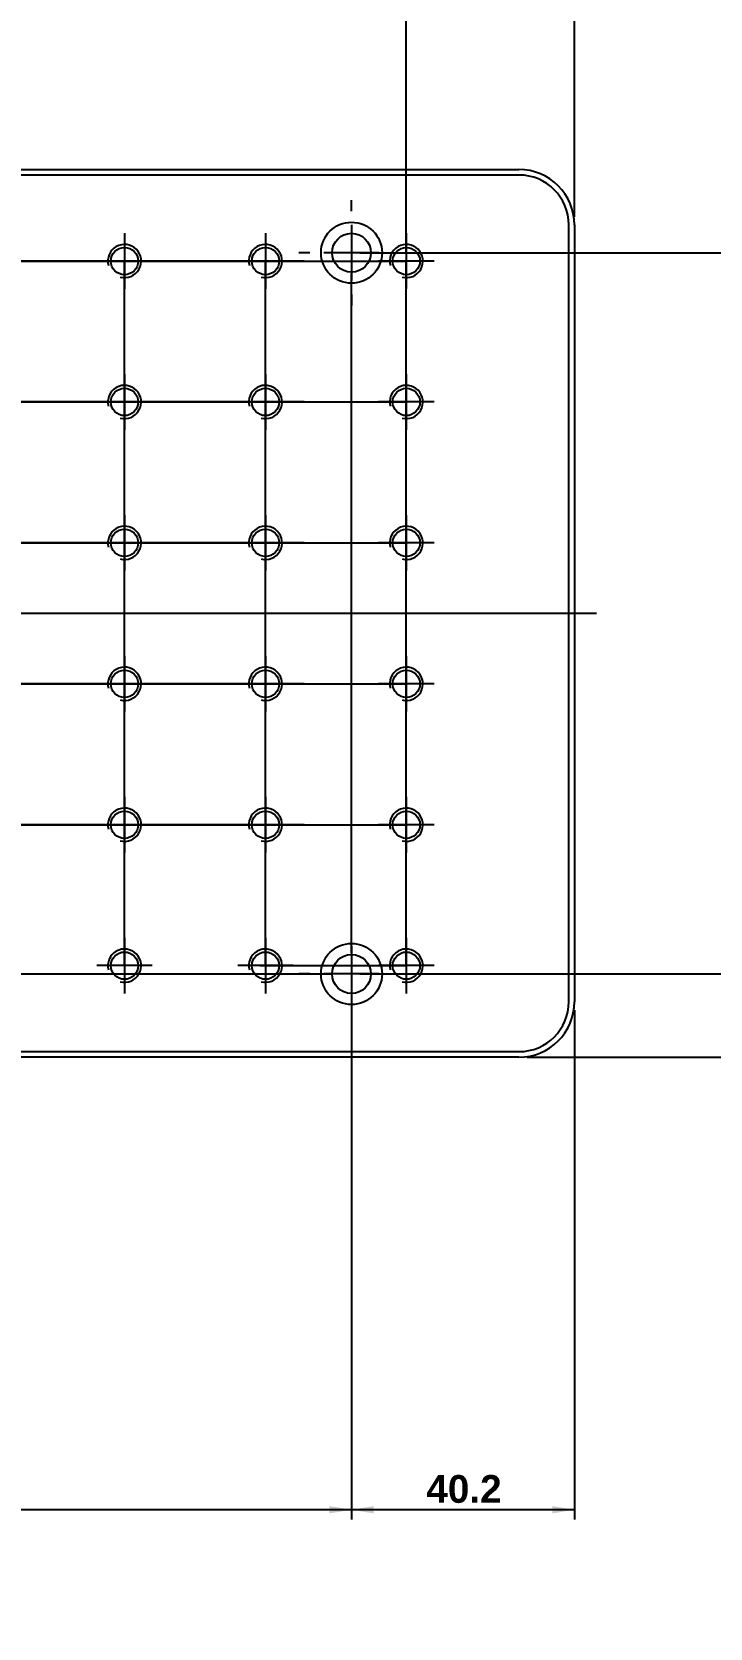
# Model space of a CAD drawing. Header units: millimetres. Extents: x 0 to 416, y -34 to 292.
# Drawn here: x 212.9 to 274, y 38.6 to 182.4 of the extents above; entities that cross this region are included whole.
import ezdxf
from ezdxf import colors
from ezdxf.entities.mleader import LeaderData, LeaderLine
from ezdxf.enums import TextEntityAlignment as Align
from ezdxf.lldxf.tags import DXFTag
from ezdxf.math import Vec2, Vec3

# ---------------------------------------------------------------- set-up
doc = ezdxf.new("R2010")
doc.units = ezdxf.units.MM
for name, color, linetype in [('Default', 7, 'Continuous'), ('LOGO', 7, 'Continuous'), ('MEC-000096833', 7, 'Continuous'), ('Template', 7, 'Continuous')]:
    doc.layers.add(name, color=color, linetype=linetype)
doc.styles.add('SEACAD_Arial', font='')
doc.styles.add('SEACAD_ArialB', font='arialbd.ttf')
doc.styles.get('SEACAD_Arial').set_extended_font_data('Arial')
tags = doc.linetypes.add('CENTER2', pattern=[28.575, 19.05, -3.175, 3.175, -3.175]).pattern_tags.tags
tags[10:11] = [DXFTag(74, 4), DXFTag(75, 0), DXFTag(340, '0'), DXFTag(46, 0.0), DXFTag(50, 0.0), DXFTag(44, 0.0), DXFTag(45, 0.0)]
tags[8:9] = [DXFTag(74, 4), DXFTag(75, 0), DXFTag(340, '0'), DXFTag(46, 0.0), DXFTag(50, 0.0), DXFTag(44, 0.0), DXFTag(45, 0.0)]
tags[6:7] = [DXFTag(74, 4), DXFTag(75, 0), DXFTag(340, '0'), DXFTag(46, 0.0), DXFTag(50, 0.0), DXFTag(44, 0.0), DXFTag(45, 0.0)]
tags[4:5] = [DXFTag(74, 4), DXFTag(75, 0), DXFTag(340, '0'), DXFTag(46, 0.0), DXFTag(50, 0.0), DXFTag(44, 0.0), DXFTag(45, 0.0)]
doc.dimstyles.new('Call', dxfattribs={"dimtxt": 2.5, "dimasz": 2.5, "dimexe": 0.875, "dimexo": 0.75, "dimtad": 1, "dimdec": 3, "dimlfac": 2, "dimdsep": 46, "dimtxsty": 'SEACAD_Arial', "dimblk1": '_SE_FILLED', "dimblk2": '_SE_FILLED', "dimsah": 1, "dimcen": 1.25, "dimadec": 3, "dimazin": 0, "dimtfac": 0.5, "dimtdec": 4, "dimtmove": 0, "dimatfit": 3, "dimfxl": 1, "dimarcsym": 0})
doc.dimstyles.new('STD', dxfattribs={"dimtxt": 2.5, "dimasz": 2, "dimexe": 0.875, "dimexo": 0.75, "dimtad": 1, "dimdec": 1, "dimlfac": 2, "dimdsep": 46, "dimtxsty": 'SEACAD_Arial', "dimblk1": '_SE_FILLED', "dimblk2": '_SE_FILLED', "dimsah": 1, "dimcen": 1.25, "dimadec": 1, "dimazin": 0, "dimtfac": 0.5, "dimtdec": 4, "dimtmove": 0, "dimatfit": 3, "dimfxl": 1, "dimarcsym": 0})

# ---------------------------------------------------------------- blocks, each defined once
blk = doc.blocks.new('SEANNOT_GROUP36')
at = {"layer": 'Default', "color": 7, "linetype": 'CENTER2'}
for p, q in [((221.2, 100.76), (221.2, 95.76)), ((223.7, 98.26), (218.7, 98.26))]:
    blk.add_line(p, q, dxfattribs=at)
blk = doc.blocks.new('SEANNOT_GROUP37')
at = {"layer": 'Default', "color": 7, "linetype": 'CENTER2'}
for p, q in [((221.2, 113.46), (221.2, 108.46)), ((223.7, 110.96), (218.7, 110.96))]:
    blk.add_line(p, q, dxfattribs=at)
blk = doc.blocks.new('SEANNOT_GROUP38')
at = {"layer": 'Default', "color": 7, "linetype": 'CENTER2'}
for p, q in [((221.2, 126.16), (221.2, 121.16)), ((223.7, 123.66), (218.7, 123.66))]:
    blk.add_line(p, q, dxfattribs=at)
blk = doc.blocks.new('SEANNOT_GROUP39')
at = {"layer": 'Default', "color": 7, "linetype": 'CENTER2'}
for p, q in [((221.2, 138.86), (221.2, 133.86)), ((223.7, 136.36), (218.7, 136.36))]:
    blk.add_line(p, q, dxfattribs=at)
blk = doc.blocks.new('SEANNOT_GROUP40')
at = {"layer": 'Default', "color": 7, "linetype": 'CENTER2'}
for p, q in [((221.2, 151.56), (221.2, 146.56)), ((223.7, 149.06), (218.7, 149.06))]:
    blk.add_line(p, q, dxfattribs=at)
blk = doc.blocks.new('SEANNOT_GROUP41')
at = {"layer": 'Default', "color": 7, "linetype": 'CENTER2'}
for p, q in [((221.2, 164.26), (221.2, 159.26)), ((223.7, 161.76), (218.7, 161.76))]:
    blk.add_line(p, q, dxfattribs=at)
blk = doc.blocks.new('SEANNOT_GROUP42')
at = {"layer": 'Default', "color": 7, "linetype": 'CENTER2'}
for p, q in [((233.9, 100.76), (233.9, 95.76)), ((236.4, 98.26), (231.4, 98.26))]:
    blk.add_line(p, q, dxfattribs=at)
blk = doc.blocks.new('SEANNOT_GROUP43')
at = {"layer": 'Default', "color": 7, "linetype": 'CENTER2'}
for p, q in [((233.9, 113.46), (233.9, 108.46)), ((236.4, 110.96), (231.4, 110.96))]:
    blk.add_line(p, q, dxfattribs=at)
blk = doc.blocks.new('SEANNOT_GROUP44')
at = {"layer": 'Default', "color": 7, "linetype": 'CENTER2'}
for p, q in [((233.9, 126.16), (233.9, 121.16)), ((236.4, 123.66), (231.4, 123.66))]:
    blk.add_line(p, q, dxfattribs=at)
blk = doc.blocks.new('SEANNOT_GROUP45')
at = {"layer": 'Default', "color": 7, "linetype": 'CENTER2'}
for p, q in [((233.9, 138.86), (233.9, 133.86)), ((236.4, 136.36), (231.4, 136.36))]:
    blk.add_line(p, q, dxfattribs=at)
blk = doc.blocks.new('SEANNOT_GROUP46')
at = {"layer": 'Default', "color": 7, "linetype": 'CENTER2'}
for p, q in [((233.9, 151.56), (233.9, 146.56)), ((236.4, 149.06), (231.4, 149.06))]:
    blk.add_line(p, q, dxfattribs=at)
blk = doc.blocks.new('SEANNOT_GROUP47')
at = {"layer": 'Default', "color": 7, "linetype": 'CENTER2'}
for p, q in [((233.9, 164.26), (233.9, 159.26)), ((236.4, 161.76), (231.4, 161.76))]:
    blk.add_line(p, q, dxfattribs=at)
blk = doc.blocks.new('SEANNOT_GROUP78')
at = {"layer": 'Default', "color": 7, "linetype": 'CENTER2'}
for p, q in [((221.2, 100.76), (221.2, 95.76)), ((223.7, 98.26), (218.7, 98.26))]:
    blk.add_line(p, q, dxfattribs=at)
blk = doc.blocks.new('SEANNOT_GROUP79')
at = {"layer": 'Default', "color": 7, "linetype": 'CENTER2'}
for p, q in [((221.2, 113.46), (221.2, 108.46)), ((223.7, 110.96), (218.7, 110.96))]:
    blk.add_line(p, q, dxfattribs=at)
blk = doc.blocks.new('SEANNOT_GROUP80')
at = {"layer": 'Default', "color": 7, "linetype": 'CENTER2'}
for p, q in [((221.2, 126.16), (221.2, 121.16)), ((223.7, 123.66), (218.7, 123.66))]:
    blk.add_line(p, q, dxfattribs=at)
blk = doc.blocks.new('SEANNOT_GROUP81')
at = {"layer": 'Default', "color": 7, "linetype": 'CENTER2'}
for p, q in [((221.2, 138.86), (221.2, 133.86)), ((223.7, 136.36), (218.7, 136.36))]:
    blk.add_line(p, q, dxfattribs=at)
blk = doc.blocks.new('SEANNOT_GROUP82')
at = {"layer": 'Default', "color": 7, "linetype": 'CENTER2'}
for p, q in [((221.2, 151.56), (221.2, 146.56)), ((223.7, 149.06), (218.7, 149.06))]:
    blk.add_line(p, q, dxfattribs=at)
blk = doc.blocks.new('SEANNOT_GROUP83')
at = {"layer": 'Default', "color": 7, "linetype": 'CENTER2'}
for p, q in [((221.2, 164.26), (221.2, 159.26)), ((223.7, 161.76), (218.7, 161.76))]:
    blk.add_line(p, q, dxfattribs=at)
blk = doc.blocks.new('SEANNOT_GROUP84')
at = {"layer": 'Default', "color": 7, "linetype": 'CENTER2'}
for p, q in [((233.9, 100.76), (233.9, 95.76)), ((236.4, 98.26), (231.4, 98.26))]:
    blk.add_line(p, q, dxfattribs=at)
blk = doc.blocks.new('SEANNOT_GROUP85')
at = {"layer": 'Default', "color": 7, "linetype": 'CENTER2'}
for p, q in [((233.9, 113.46), (233.9, 108.46)), ((236.4, 110.96), (231.4, 110.96))]:
    blk.add_line(p, q, dxfattribs=at)
blk = doc.blocks.new('SEANNOT_GROUP86')
at = {"layer": 'Default', "color": 7, "linetype": 'CENTER2'}
for p, q in [((233.9, 126.16), (233.9, 121.16)), ((236.4, 123.66), (231.4, 123.66))]:
    blk.add_line(p, q, dxfattribs=at)
blk = doc.blocks.new('SEANNOT_GROUP87')
at = {"layer": 'Default', "color": 7, "linetype": 'CENTER2'}
for p, q in [((233.9, 138.86), (233.9, 133.86)), ((236.4, 136.36), (231.4, 136.36))]:
    blk.add_line(p, q, dxfattribs=at)
blk = doc.blocks.new('SEANNOT_GROUP88')
at = {"layer": 'Default', "color": 7, "linetype": 'CENTER2'}
for p, q in [((233.9, 151.56), (233.9, 146.56)), ((236.4, 149.06), (231.4, 149.06))]:
    blk.add_line(p, q, dxfattribs=at)
blk = doc.blocks.new('SEANNOT_GROUP89')
at = {"layer": 'Default', "color": 7, "linetype": 'CENTER2'}
for p, q in [((233.9, 164.26), (233.9, 159.26)), ((236.4, 161.76), (231.4, 161.76))]:
    blk.add_line(p, q, dxfattribs=at)
blk = doc.blocks.new('SEANNOT_GROUP120')
at = {"layer": 'Default', "color": 7, "linetype": 'CENTER2'}
blk.add_line((221.2, 98.37), (221.2, 110.86), dxfattribs=at)
blk = doc.blocks.new('SEANNOT_GROUP121')
at = {"layer": 'Default', "color": 7, "linetype": 'CENTER2'}
blk.add_line((221.2, 110.45), (221.2, 123.56), dxfattribs=at)
blk = doc.blocks.new('SEANNOT_GROUP122')
at = {"layer": 'Default', "color": 7, "linetype": 'CENTER2'}
blk.add_line((221.2, 123.15), (221.2, 136.26), dxfattribs=at)
blk = doc.blocks.new('SEANNOT_GROUP123')
at = {"layer": 'Default', "color": 7, "linetype": 'CENTER2'}
blk.add_line((221.2, 135.85), (221.2, 148.96), dxfattribs=at)
blk = doc.blocks.new('SEANNOT_GROUP124')
at = {"layer": 'Default', "color": 7, "linetype": 'CENTER2'}
blk.add_line((221.2, 148.55), (221.2, 161.66), dxfattribs=at)
blk = doc.blocks.new('SEANNOT_GROUP125')
at = {"layer": 'Default', "color": 7, "linetype": 'CENTER2'}
blk.add_line((233.9, 98.37), (233.9, 110.86), dxfattribs=at)
blk = doc.blocks.new('SEANNOT_GROUP126')
at = {"layer": 'Default', "color": 7, "linetype": 'CENTER2'}
blk.add_line((233.9, 110.45), (233.9, 123.56), dxfattribs=at)
blk = doc.blocks.new('SEANNOT_GROUP127')
at = {"layer": 'Default', "color": 7, "linetype": 'CENTER2'}
blk.add_line((233.9, 123.15), (233.9, 136.26), dxfattribs=at)
blk = doc.blocks.new('SEANNOT_GROUP128')
at = {"layer": 'Default', "color": 7, "linetype": 'CENTER2'}
blk.add_line((233.9, 135.85), (233.9, 148.96), dxfattribs=at)
blk = doc.blocks.new('SEANNOT_GROUP129')
at = {"layer": 'Default', "color": 7, "linetype": 'CENTER2'}
blk.add_line((233.9, 148.55), (233.9, 161.66), dxfattribs=at)
blk = doc.blocks.new('SEANNOT_GROUP155')
at = {"layer": 'Default', "color": 7, "linetype": 'CENTER2'}
blk.add_line((221.2, 98.37), (221.2, 110.86), dxfattribs=at)
blk = doc.blocks.new('SEANNOT_GROUP156')
at = {"layer": 'Default', "color": 7, "linetype": 'CENTER2'}
blk.add_line((221.2, 110.45), (221.2, 123.56), dxfattribs=at)
blk = doc.blocks.new('SEANNOT_GROUP157')
at = {"layer": 'Default', "color": 7, "linetype": 'CENTER2'}
blk.add_line((221.2, 123.15), (221.2, 136.26), dxfattribs=at)
blk = doc.blocks.new('SEANNOT_GROUP158')
at = {"layer": 'Default', "color": 7, "linetype": 'CENTER2'}
blk.add_line((221.2, 135.85), (221.2, 148.96), dxfattribs=at)
blk = doc.blocks.new('SEANNOT_GROUP159')
at = {"layer": 'Default', "color": 7, "linetype": 'CENTER2'}
blk.add_line((221.2, 148.55), (221.2, 161.66), dxfattribs=at)
blk = doc.blocks.new('SEANNOT_GROUP160')
at = {"layer": 'Default', "color": 7, "linetype": 'CENTER2'}
blk.add_line((233.9, 98.37), (233.9, 110.86), dxfattribs=at)
blk = doc.blocks.new('SEANNOT_GROUP161')
at = {"layer": 'Default', "color": 7, "linetype": 'CENTER2'}
blk.add_line((233.9, 110.45), (233.9, 123.56), dxfattribs=at)
blk = doc.blocks.new('SEANNOT_GROUP162')
at = {"layer": 'Default', "color": 7, "linetype": 'CENTER2'}
blk.add_line((233.9, 123.15), (233.9, 136.26), dxfattribs=at)
blk = doc.blocks.new('SEANNOT_GROUP163')
at = {"layer": 'Default', "color": 7, "linetype": 'CENTER2'}
blk.add_line((233.9, 135.85), (233.9, 148.96), dxfattribs=at)
blk = doc.blocks.new('SEANNOT_GROUP164')
at = {"layer": 'Default', "color": 7, "linetype": 'CENTER2'}
blk.add_line((233.9, 148.55), (233.9, 161.66), dxfattribs=at)
blk = doc.blocks.new('SEANNOT_GROUP173')
at = {"layer": 'Default', "color": 7, "linetype": 'CENTER2'}
blk.add_line((207.99, 110.96), (221.09, 110.96), dxfattribs=at)
blk = doc.blocks.new('SEANNOT_GROUP174')
at = {"layer": 'Default', "color": 7, "linetype": 'CENTER2'}
blk.add_line((220.69, 110.96), (233.79, 110.96), dxfattribs=at)
blk = doc.blocks.new('SEANNOT_GROUP175')
at = {"layer": 'Default', "color": 7, "linetype": 'CENTER2'}
blk.add_line((237.39, 110.96), (153.59, 110.96), dxfattribs=at)
blk = doc.blocks.new('SEANNOT_GROUP180')
at = {"layer": 'Default', "color": 7, "linetype": 'CENTER2'}
blk.add_line((207.99, 110.96), (221.09, 110.96), dxfattribs=at)
blk = doc.blocks.new('SEANNOT_GROUP181')
at = {"layer": 'Default', "color": 7, "linetype": 'CENTER2'}
blk.add_line((220.69, 110.96), (233.79, 110.96), dxfattribs=at)
blk = doc.blocks.new('SEANNOT_GROUP187')
at = {"layer": 'Default', "color": 7, "linetype": 'CENTER2'}
blk.add_line((207.99, 123.66), (221.09, 123.66), dxfattribs=at)
blk = doc.blocks.new('SEANNOT_GROUP188')
at = {"layer": 'Default', "color": 7, "linetype": 'CENTER2'}
blk.add_line((220.69, 123.66), (233.79, 123.66), dxfattribs=at)
blk = doc.blocks.new('SEANNOT_GROUP189')
at = {"layer": 'Default', "color": 7, "linetype": 'CENTER2'}
blk.add_line((237.39, 123.66), (153.59, 123.66), dxfattribs=at)
blk = doc.blocks.new('SEANNOT_GROUP194')
at = {"layer": 'Default', "color": 7, "linetype": 'CENTER2'}
blk.add_line((207.99, 123.66), (221.09, 123.66), dxfattribs=at)
blk = doc.blocks.new('SEANNOT_GROUP195')
at = {"layer": 'Default', "color": 7, "linetype": 'CENTER2'}
blk.add_line((220.69, 123.66), (233.79, 123.66), dxfattribs=at)
blk = doc.blocks.new('SEANNOT_GROUP201')
at = {"layer": 'Default', "color": 7, "linetype": 'CENTER2'}
blk.add_line((207.99, 136.36), (221.09, 136.36), dxfattribs=at)
blk = doc.blocks.new('SEANNOT_GROUP202')
at = {"layer": 'Default', "color": 7, "linetype": 'CENTER2'}
blk.add_line((220.69, 136.36), (233.79, 136.36), dxfattribs=at)
blk = doc.blocks.new('SEANNOT_GROUP203')
at = {"layer": 'Default', "color": 7, "linetype": 'CENTER2'}
blk.add_line((237.39, 136.36), (153.59, 136.36), dxfattribs=at)
blk = doc.blocks.new('SEANNOT_GROUP208')
at = {"layer": 'Default', "color": 7, "linetype": 'CENTER2'}
blk.add_line((207.99, 136.36), (221.09, 136.36), dxfattribs=at)
blk = doc.blocks.new('SEANNOT_GROUP209')
at = {"layer": 'Default', "color": 7, "linetype": 'CENTER2'}
blk.add_line((220.69, 136.36), (233.79, 136.36), dxfattribs=at)
blk = doc.blocks.new('SEANNOT_GROUP215')
at = {"layer": 'Default', "color": 7, "linetype": 'CENTER2'}
blk.add_line((207.99, 149.06), (221.09, 149.06), dxfattribs=at)
blk = doc.blocks.new('SEANNOT_GROUP216')
at = {"layer": 'Default', "color": 7, "linetype": 'CENTER2'}
blk.add_line((220.69, 149.06), (233.79, 149.06), dxfattribs=at)
blk = doc.blocks.new('SEANNOT_GROUP217')
at = {"layer": 'Default', "color": 7, "linetype": 'CENTER2'}
blk.add_line((237.39, 149.06), (153.59, 149.06), dxfattribs=at)
blk = doc.blocks.new('SEANNOT_GROUP222')
at = {"layer": 'Default', "color": 7, "linetype": 'CENTER2'}
blk.add_line((207.99, 149.06), (221.09, 149.06), dxfattribs=at)
blk = doc.blocks.new('SEANNOT_GROUP223')
at = {"layer": 'Default', "color": 7, "linetype": 'CENTER2'}
blk.add_line((220.69, 149.06), (233.79, 149.06), dxfattribs=at)
blk = doc.blocks.new('SEANNOT_GROUP229')
at = {"layer": 'Default', "color": 7, "linetype": 'CENTER2'}
blk.add_line((207.99, 161.76), (221.09, 161.76), dxfattribs=at)
blk = doc.blocks.new('SEANNOT_GROUP230')
at = {"layer": 'Default', "color": 7, "linetype": 'CENTER2'}
blk.add_line((220.69, 161.76), (233.79, 161.76), dxfattribs=at)
blk = doc.blocks.new('SEANNOT_GROUP231')
at = {"layer": 'Default', "color": 7, "linetype": 'CENTER2'}
blk.add_line((237.39, 161.76), (153.59, 161.76), dxfattribs=at)
blk = doc.blocks.new('SEANNOT_GROUP236')
at = {"layer": 'Default', "color": 7, "linetype": 'CENTER2'}
blk.add_line((207.99, 161.76), (221.09, 161.76), dxfattribs=at)
blk = doc.blocks.new('SEANNOT_GROUP237')
at = {"layer": 'Default', "color": 7, "linetype": 'CENTER2'}
blk.add_line((220.69, 161.76), (233.79, 161.76), dxfattribs=at)
blk = doc.blocks.new('SEANNOT_GROUP238')
at = {"layer": 'Default', "color": 7, "linetype": 'CENTER2'}
blk.add_line((263.75, 130.01), (132.25, 130.01), dxfattribs=at)
blk = doc.blocks.new('SEANNOT_GROUP243')
at = {"layer": 'Default', "color": 7, "linetype": 'CENTER2'}
for p, q in [((241.66, 101.26), (241.66, 102.26)), ((241.66, 100.01), (241.66, 95.01)), ((237.91, 97.51), (236.91, 97.51)), ((244.16, 97.51), (239.16, 97.51)), ((245.41, 97.51), (246.41, 97.51)), ((241.66, 93.76), (241.66, 92.76))]:
    blk.add_line(p, q, dxfattribs=at)
blk = doc.blocks.new('SEANNOT_GROUP244')
at = {"layer": 'Default', "color": 7, "linetype": 'CENTER2'}
for p, q in [((241.66, 166.26), (241.66, 167.26)), ((241.66, 165.01), (241.66, 160.01)), ((237.91, 162.51), (236.91, 162.51)), ((244.16, 162.51), (239.16, 162.51)), ((245.41, 162.51), (246.41, 162.51)), ((241.66, 158.76), (241.66, 157.76))]:
    blk.add_line(p, q, dxfattribs=at)
blk = doc.blocks.new('SEANNOT_GROUP245')
at = {"layer": 'Default', "color": 7, "linetype": 'CENTER2'}
for p, q in [((246.6, 100.76), (246.6, 95.76)), ((249.1, 98.26), (244.1, 98.26))]:
    blk.add_line(p, q, dxfattribs=at)
blk = doc.blocks.new('SEANNOT_GROUP246')
at = {"layer": 'Default', "color": 7, "linetype": 'CENTER2'}
for p, q in [((246.6, 113.46), (246.6, 108.46)), ((249.1, 110.96), (244.1, 110.96))]:
    blk.add_line(p, q, dxfattribs=at)
blk = doc.blocks.new('SEANNOT_GROUP247')
at = {"layer": 'Default', "color": 7, "linetype": 'CENTER2'}
for p, q in [((246.6, 126.16), (246.6, 121.16)), ((249.1, 123.66), (244.1, 123.66))]:
    blk.add_line(p, q, dxfattribs=at)
blk = doc.blocks.new('SEANNOT_GROUP248')
at = {"layer": 'Default', "color": 7, "linetype": 'CENTER2'}
for p, q in [((246.6, 138.86), (246.6, 133.86)), ((249.1, 136.36), (244.1, 136.36))]:
    blk.add_line(p, q, dxfattribs=at)
blk = doc.blocks.new('SEANNOT_GROUP249')
at = {"layer": 'Default', "color": 7, "linetype": 'CENTER2'}
for p, q in [((246.6, 151.56), (246.6, 146.56)), ((249.1, 149.06), (244.1, 149.06))]:
    blk.add_line(p, q, dxfattribs=at)
blk = doc.blocks.new('SEANNOT_GROUP250')
at = {"layer": 'Default', "color": 7, "linetype": 'CENTER2'}
for p, q in [((246.6, 164.26), (246.6, 159.26)), ((249.1, 161.76), (244.1, 161.76))]:
    blk.add_line(p, q, dxfattribs=at)
blk = doc.blocks.new('SEANNOT_GROUP252')
at = {"layer": 'Default', "color": 7, "linetype": 'CENTER2'}
blk.add_line((241.66, 99.39), (241.66, 160.64), dxfattribs=at)
blk = doc.blocks.new('SEANNOT_GROUP253')
at = {"layer": 'Default', "color": 7, "linetype": 'CENTER2'}
blk.add_line((246.6, 98.37), (246.6, 110.86), dxfattribs=at)
blk = doc.blocks.new('SEANNOT_GROUP254')
at = {"layer": 'Default', "color": 7, "linetype": 'CENTER2'}
blk.add_line((246.6, 110.45), (246.6, 123.56), dxfattribs=at)
blk = doc.blocks.new('SEANNOT_GROUP255')
at = {"layer": 'Default', "color": 7, "linetype": 'CENTER2'}
blk.add_line((246.6, 123.15), (246.6, 136.26), dxfattribs=at)
blk = doc.blocks.new('SEANNOT_GROUP256')
at = {"layer": 'Default', "color": 7, "linetype": 'CENTER2'}
blk.add_line((246.6, 135.85), (246.6, 148.96), dxfattribs=at)
blk = doc.blocks.new('SEANNOT_GROUP257')
at = {"layer": 'Default', "color": 7, "linetype": 'CENTER2'}
blk.add_line((246.6, 148.55), (246.6, 161.66), dxfattribs=at)
blk = doc.blocks.new('SEANNOT_GROUP258')
at = {"layer": 'Default', "color": 7, "linetype": 'CENTER2'}
blk.add_line((152.04, 97.51), (239.79, 97.51), dxfattribs=at)
blk = doc.blocks.new('SEANNOT_GROUP259')
at = {"layer": 'Default', "color": 7, "linetype": 'CENTER2'}
blk.add_line((233.39, 98.26), (246.49, 98.26), dxfattribs=at)
blk = doc.blocks.new('SEANNOT_GROUP260')
at = {"layer": 'Default', "color": 7, "linetype": 'CENTER2'}
blk.add_line((233.39, 110.96), (246.49, 110.96), dxfattribs=at)
blk = doc.blocks.new('SEANNOT_GROUP261')
at = {"layer": 'Default', "color": 7, "linetype": 'CENTER2'}
blk.add_line((233.39, 123.66), (246.49, 123.66), dxfattribs=at)
blk = doc.blocks.new('SEANNOT_GROUP262')
at = {"layer": 'Default', "color": 7, "linetype": 'CENTER2'}
blk.add_line((233.39, 136.36), (246.49, 136.36), dxfattribs=at)
blk = doc.blocks.new('SEANNOT_GROUP263')
at = {"layer": 'Default', "color": 7, "linetype": 'CENTER2'}
blk.add_line((233.39, 149.06), (246.49, 149.06), dxfattribs=at)
blk = doc.blocks.new('SEANNOT_GROUP264')
at = {"layer": 'Default', "color": 7, "linetype": 'CENTER2'}
blk.add_line((233.39, 161.76), (246.49, 161.76), dxfattribs=at)
blk = doc.blocks.new('SE')
at = {"layer": 'MEC-000096833', "color": 7, "linetype": 'Continuous'}
for p, q in [((139.25, 170.01), (256.75, 170.01)), ((256.75, 169.51), (139.25, 169.51)), ((134.25, 95.01), (134.25, 165.01)), ((134.75, 165.01), (134.75, 95.01)), ((261.25, 95.01), (261.25, 165.01)), ((261.75, 165.01), (261.75, 95.01)), ((139.25, 90.51), (256.75, 90.51)), ((256.75, 90.01), (139.25, 90.01))]:
    blk.add_line(p, q, dxfattribs=at)
for centre, radius in [((150.16, 162.51), 2.75), ((150.16, 162.51), 1.75), ((241.66, 162.51), 2.75), ((241.66, 162.51), 1.75), ((145, 161.76), 1.23), ((157.7, 161.76), 1.23), ((170.4, 161.76), 1.23), ((183.1, 161.76), 1.23), ((195.8, 161.76), 1.23), ((208.5, 161.76), 1.23), ((221.2, 161.76), 1.23), ((233.9, 161.76), 1.23), ((246.6, 161.76), 1.23), ((145, 149.06), 1.23), ((157.7, 149.06), 1.23), ((170.4, 149.06), 1.23), ((183.1, 149.06), 1.23), ((195.8, 149.06), 1.23), ((208.5, 149.06), 1.23), ((221.2, 149.06), 1.23), ((233.9, 149.06), 1.23), ((246.6, 149.06), 1.23), ((145, 136.36), 1.23), ((157.7, 136.36), 1.23), ((170.4, 136.36), 1.23), ((183.1, 136.36), 1.23), ((195.8, 136.36), 1.23), ((208.5, 136.36), 1.23), ((221.2, 136.36), 1.23), ((233.9, 136.36), 1.23), ((246.6, 136.36), 1.23), ((145, 123.66), 1.23), ((157.7, 123.66), 1.23), ((170.4, 123.66), 1.23), ((183.1, 123.66), 1.23), ((195.8, 123.66), 1.23), ((208.5, 123.66), 1.23), ((221.2, 123.66), 1.23), ((233.9, 123.66), 1.23), ((246.6, 123.66), 1.23), ((145, 110.96), 1.23), ((157.7, 110.96), 1.23), ((170.4, 110.96), 1.23), ((183.1, 110.96), 1.23), ((195.8, 110.96), 1.23), ((208.5, 110.96), 1.23), ((221.2, 110.96), 1.23), ((233.9, 110.96), 1.23), ((246.6, 110.96), 1.23), ((145, 98.26), 1.23), ((150.16, 97.51), 2.75), ((150.16, 97.51), 1.75), ((157.7, 98.26), 1.23), ((170.4, 98.26), 1.23), ((183.1, 98.26), 1.23), ((195.8, 98.26), 1.23), ((208.5, 98.26), 1.23), ((221.2, 98.26), 1.23), ((233.9, 98.26), 1.23), ((241.66, 97.51), 2.75), ((241.66, 97.51), 1.75), ((246.6, 98.26), 1.23)]:
    blk.add_circle(centre, radius, dxfattribs=at)
for centre, radius, start, end in [((139.25, 165.01), 5, 90, 180), ((256.75, 165.01), 5, 0, 90), ((139.25, 165.01), 4.5, 90, 180), ((256.75, 165.01), 4.5, 0, 90), ((145, 161.76), 1.5, 255, 195), ((157.7, 161.76), 1.5, 255, 195), ((170.4, 161.76), 1.5, 255, 195), ((183.1, 161.76), 1.5, 255, 195), ((195.8, 161.76), 1.5, 255, 195), ((208.5, 161.76), 1.5, 255, 195), ((221.2, 161.76), 1.5, 255, 195), ((233.9, 161.76), 1.5, 255, 195), ((246.6, 161.76), 1.5, 255, 195), ((145, 149.06), 1.5, 255, 195), ((157.7, 149.06), 1.5, 255, 195), ((170.4, 149.06), 1.5, 255, 195), ((183.1, 149.06), 1.5, 255, 195), ((195.8, 149.06), 1.5, 255, 195), ((208.5, 149.06), 1.5, 255, 195), ((221.2, 149.06), 1.5, 255, 195), ((233.9, 149.06), 1.5, 255, 195), ((246.6, 149.06), 1.5, 255, 195), ((145, 136.36), 1.5, 255, 195), ((157.7, 136.36), 1.5, 255, 195), ((170.4, 136.36), 1.5, 255, 195), ((183.1, 136.36), 1.5, 255, 195), ((195.8, 136.36), 1.5, 255, 195), ((208.5, 136.36), 1.5, 255, 195), ((221.2, 136.36), 1.5, 255, 195), ((233.9, 136.36), 1.5, 255, 195), ((246.6, 136.36), 1.5, 255, 195), ((145, 123.66), 1.5, 255, 195), ((157.7, 123.66), 1.5, 255, 195), ((170.4, 123.66), 1.5, 255, 195), ((183.1, 123.66), 1.5, 255, 195), ((195.8, 123.66), 1.5, 255, 195), ((208.5, 123.66), 1.5, 255, 195), ((221.2, 123.66), 1.5, 255, 195), ((233.9, 123.66), 1.5, 255, 195), ((246.6, 123.66), 1.5, 255, 195), ((145, 110.96), 1.5, 255, 195), ((157.7, 110.96), 1.5, 255, 195), ((170.4, 110.96), 1.5, 255, 195), ((183.1, 110.96), 1.5, 255, 195), ((195.8, 110.96), 1.5, 255, 195), ((208.5, 110.96), 1.5, 255, 195), ((221.2, 110.96), 1.5, 255, 195), ((233.9, 110.96), 1.5, 255, 195), ((246.6, 110.96), 1.5, 255, 195), ((145, 98.26), 1.5, 255, 195), ((157.7, 98.26), 1.5, 255, 195), ((170.4, 98.26), 1.5, 255, 195), ((183.1, 98.26), 1.5, 255, 195), ((195.8, 98.26), 1.5, 255, 195), ((208.5, 98.26), 1.5, 255, 195), ((221.2, 98.26), 1.5, 255, 195), ((233.9, 98.26), 1.5, 255, 195), ((246.6, 98.26), 1.5, 255, 195), ((139.25, 95.01), 5, 180, 270), ((139.25, 95.01), 4.5, 180, 270), ((256.75, 95.01), 4.5, 270, 0), ((256.75, 95.01), 5, 270, 0)]:
    blk.add_arc(centre, radius, start, end, dxfattribs=at)
blk = doc.blocks.new('DMBLK82')
at = {"layer": 'Default', "linetype": 'Continuous'}
for points in [[(147.5, 208.17), (145, 207.75), (147.5, 207.33)], [(244.1, 208.17), (244.1, 207.33), (246.6, 207.75)]]:
    blk.add_hatch(color=7, dxfattribs=at).paths.add_polyline_path(points)
at = {"layer": 'Default', "color": 7, "linetype": 'Continuous'}
for p, q in [((145, 162.51), (145, 208.63)), ((246.6, 162.51), (246.6, 208.63)), ((145, 207.75), (246.6, 207.75))]:
    blk.add_line(p, q, dxfattribs=at)
at = {"layer": 'Default', "color": 7, "linetype": 'Continuous', "style": 'SEACAD_ArialB'}
for s, p in [('25.4 x 8 (=', (182.27, 210.88)), ('203.2', (199.16, 210.88)), (')', (208.16, 210.88))]:
    blk.add_text(s, height=2.5, dxfattribs=at).set_placement(p, align=Align.TOP_LEFT)
blk = doc.blocks.new('_SE_FILLED')
at = {"color": 0}
blk.add_line((0, 0), (-1, 0), dxfattribs=at)
blk.add_solid([(0, 0), (-1, -0.1665), (-1, 0.1665), (0, 0)], dxfattribs=at)
blk = doc.blocks.new('DMBLK83')
at = {"layer": 'Default', "linetype": 'Continuous'}
for points in [[(136.75, 215.67), (134.25, 215.25), (136.75, 214.83)], [(259.25, 215.67), (259.25, 214.83), (261.75, 215.25)]]:
    blk.add_hatch(color=7, dxfattribs=at).paths.add_polyline_path(points)
at = {"layer": 'Default', "color": 7, "linetype": 'Continuous'}
for p, q in [((134.25, 165.76), (134.25, 216.13)), ((261.75, 165.76), (261.75, 216.13)), ((134.25, 215.25), (261.75, 215.25))]:
    blk.add_line(p, q, dxfattribs=at)
at = {"layer": 'Default', "color": 7, "linetype": 'Continuous', "style": 'SEACAD_ArialB'}
blk.add_text('255', height=2.5, dxfattribs=at).set_placement((195.17, 218.38), align=Align.TOP_LEFT)
blk = doc.blocks.new('DMBLK86')
at = {"layer": 'Default', "linetype": 'Continuous'}
for points in [[(243.66, 48.89), (243.66, 49.56), (241.66, 49.23)], [(259.75, 48.89), (261.75, 49.23), (259.75, 49.56)]]:
    blk.add_hatch(color=7, dxfattribs=at).paths.add_polyline_path(points)
at = {"layer": 'Default', "color": 7, "linetype": 'Continuous'}
for p, q in [((241.66, 96.76), (241.66, 48.35)), ((261.75, 94.26), (261.75, 48.35)), ((261.75, 49.23), (241.66, 49.23))]:
    blk.add_line(p, q, dxfattribs=at)
at = {"layer": 'Default', "color": 7, "linetype": 'Continuous', "style": 'SEACAD_ArialB'}
blk.add_text('40.2', height=2.5, dxfattribs=at).set_placement((248.4, 52.35), align=Align.TOP_LEFT)
blk = doc.blocks.new('DMBLK87')
at = {"layer": 'Default', "linetype": 'Continuous'}
for points in [[(152.16, 48.89), (152.16, 49.56), (150.16, 49.23)], [(239.66, 48.89), (241.66, 49.23), (239.66, 49.56)]]:
    blk.add_hatch(color=7, dxfattribs=at).paths.add_polyline_path(points)
at = {"layer": 'Default', "color": 7, "linetype": 'Continuous'}
for p, q in [((150.16, 96.76), (150.16, 48.35)), ((241.66, 96.76), (241.66, 48.35)), ((241.66, 49.23), (150.16, 49.23))]:
    blk.add_line(p, q, dxfattribs=at)
at = {"layer": 'Default', "color": 7, "linetype": 'Continuous', "style": 'SEACAD_ArialB'}
blk.add_text('183', height=2.5, dxfattribs=at).set_placement((193.08, 52.35), align=Align.TOP_LEFT)
blk = doc.blocks.new('DMBLK88')
at = {"layer": 'Default', "linetype": 'Continuous'}
for points in [[(314.11, 95.51), (313.77, 97.51), (313.44, 95.51)], [(314.11, 92.01), (313.44, 92.01), (313.77, 90.01)]]:
    blk.add_hatch(color=7, dxfattribs=at).paths.add_polyline_path(points)
at = {"layer": 'Default', "color": 7, "linetype": 'Continuous'}
for p, q in [((242.41, 97.51), (314.65, 97.51)), ((313.77, 90.01), (313.77, 97.51)), ((257.5, 90.01), (314.65, 90.01))]:
    blk.add_line(p, q, dxfattribs=at)
at = {"layer": 'Default', "color": 7, "linetype": 'Continuous', "style": 'SEACAD_ArialB'}
blk.add_text('15', height=2.5, rotation=90, dxfattribs=at).set_placement((310.65, 91.87), align=Align.TOP_LEFT)
blk = doc.blocks.new('DMBLK89')
at = {"layer": 'Default', "linetype": 'Continuous'}
for points in [[(314.11, 160.51), (313.77, 162.51), (313.44, 160.51)], [(314.11, 99.51), (313.44, 99.51), (313.77, 97.51)]]:
    blk.add_hatch(color=7, dxfattribs=at).paths.add_polyline_path(points)
at = {"layer": 'Default', "color": 7, "linetype": 'Continuous'}
for p, q in [((242.41, 162.51), (314.65, 162.51)), ((313.77, 97.51), (313.77, 162.51)), ((242.41, 97.51), (314.65, 97.51))]:
    blk.add_line(p, q, dxfattribs=at)
at = {"layer": 'Default', "color": 7, "linetype": 'Continuous', "style": 'SEACAD_ArialB'}
blk.add_text('130', height=2.5, rotation=90, dxfattribs=at).set_placement((310.65, 127.18), align=Align.TOP_LEFT)
blk = doc.blocks.new('_DOT')
at = {"color": 0, "linetype": 'ByBlock', "lineweight": -2}
blk.add_line((-0.5, 0), (-1, 0), dxfattribs=at)
at = {"color": 0, "linetype": 'ByBlock', "const_width": 0.5}
blk.add_lwpolyline([(-0.25, 0, 1), (0.25, 0, 1)], format="xyb", close=True, dxfattribs=at)

msp = doc.modelspace()

# ---------------------------------------------------------------- block references
at = {"layer": 'Default'}
for name in ['SE', 'SEANNOT_GROUP244', 'SEANNOT_GROUP41', 'SEANNOT_GROUP83', 'SEANNOT_GROUP47', 'SEANNOT_GROUP89', 'SEANNOT_GROUP250', 'SEANNOT_GROUP231', 'SEANNOT_GROUP229', 'SEANNOT_GROUP236', 'SEANNOT_GROUP230', 'SEANNOT_GROUP237', 'SEANNOT_GROUP124', 'SEANNOT_GROUP159', 'SEANNOT_GROUP264', 'SEANNOT_GROUP129', 'SEANNOT_GROUP164', 'SEANNOT_GROUP257', 'SEANNOT_GROUP252', 'SEANNOT_GROUP40', 'SEANNOT_GROUP82', 'SEANNOT_GROUP46', 'SEANNOT_GROUP88', 'SEANNOT_GROUP249', 'SEANNOT_GROUP217', 'SEANNOT_GROUP215', 'SEANNOT_GROUP222', 'SEANNOT_GROUP216', 'SEANNOT_GROUP223', 'SEANNOT_GROUP123', 'SEANNOT_GROUP158', 'SEANNOT_GROUP263', 'SEANNOT_GROUP128', 'SEANNOT_GROUP163', 'SEANNOT_GROUP256', 'SEANNOT_GROUP39', 'SEANNOT_GROUP81', 'SEANNOT_GROUP45', 'SEANNOT_GROUP87', 'SEANNOT_GROUP248', 'SEANNOT_GROUP203', 'SEANNOT_GROUP201', 'SEANNOT_GROUP208', 'SEANNOT_GROUP202', 'SEANNOT_GROUP209', 'SEANNOT_GROUP122', 'SEANNOT_GROUP157', 'SEANNOT_GROUP262', 'SEANNOT_GROUP127', 'SEANNOT_GROUP162', 'SEANNOT_GROUP255', 'SEANNOT_GROUP238', 'SEANNOT_GROUP38', 'SEANNOT_GROUP80', 'SEANNOT_GROUP44', 'SEANNOT_GROUP86', 'SEANNOT_GROUP247', 'SEANNOT_GROUP189', 'SEANNOT_GROUP187', 'SEANNOT_GROUP194', 'SEANNOT_GROUP188', 'SEANNOT_GROUP195', 'SEANNOT_GROUP121', 'SEANNOT_GROUP156', 'SEANNOT_GROUP261', 'SEANNOT_GROUP126', 'SEANNOT_GROUP161', 'SEANNOT_GROUP254', 'SEANNOT_GROUP37', 'SEANNOT_GROUP79', 'SEANNOT_GROUP43', 'SEANNOT_GROUP85', 'SEANNOT_GROUP246', 'SEANNOT_GROUP175', 'SEANNOT_GROUP173', 'SEANNOT_GROUP180', 'SEANNOT_GROUP174', 'SEANNOT_GROUP181', 'SEANNOT_GROUP120', 'SEANNOT_GROUP155', 'SEANNOT_GROUP260', 'SEANNOT_GROUP125', 'SEANNOT_GROUP160', 'SEANNOT_GROUP253', 'SEANNOT_GROUP243', 'SEANNOT_GROUP36', 'SEANNOT_GROUP78', 'SEANNOT_GROUP42', 'SEANNOT_GROUP84', 'SEANNOT_GROUP245', 'SEANNOT_GROUP259', 'SEANNOT_GROUP258']:
    msp.add_blockref(name, (0, 0), dxfattribs=at)

# ---------------------------------------------------------------- dimensions: what is measured, and where the dimension line sits
at = {"layer": 'Default', "color": 7, "linetype": 'Continuous'}
for base, p1, p2, text, picture, middle in [((134.24842, 215.2512), (134.24842, 165.01215), (261.74842, 165.01215), '\\A1;<>', 'DMBLK83', (197.99842, 215.2512)), ((144.99842, 207.7512), (144.99842, 161.76215), (246.59842, 161.76215), '\\A1;25.4 x 8 (= <> )', 'DMBLK82', (195.79842, 207.7512))]:
    dim = msp.add_linear_dim(base=base, p1=p1, p2=p2, angle=0, text=text, dimstyle='Call', dxfattribs=at)
    dim.commit()
    dim.dimension.update_dxf_attribs({"geometry": picture, "text_midpoint": middle, "dimtype": 161})
for p1, p2, picture, middle, dimtype in [((241.6645, 97.51215), (241.6645, 162.51215), 'DMBLK89', (313.77331, 130.01215), 161), ((256.74842, 90.01215), (241.6645, 97.51215), 'DMBLK88', (313.77331, 93.76215), 160)]:
    dim = msp.add_linear_dim(base=(313.77331, 97.51215), p1=p1, p2=p2, angle=90, text='\\A1;<>', dimstyle='STD', override={"dimdec": 3}, dxfattribs=at)
    dim.commit()
    dim.dimension.update_dxf_attribs({"geometry": picture, "text_midpoint": middle, "dimtype": dimtype})
dim = msp.add_linear_dim(base=(150.1645, 49.22518), p1=(241.6645, 97.51215), p2=(150.1645, 97.51215), text='\\A1;<>', dimstyle='STD', override={"dimdec": 3}, dxfattribs=at)
dim.commit()
dim.dimension.update_dxf_attribs({"geometry": 'DMBLK87', "text_midpoint": (195.91451, 49.22518), "dimtype": 160})
dim = msp.add_linear_dim(base=(241.6645, 49.22519), p1=(261.74842, 95.01215), p2=(241.6645, 97.51215), text='\\A1;<>', dimstyle='STD', dxfattribs=at)
dim.commit()
dim.dimension.update_dxf_attribs({"geometry": 'DMBLK86', "text_midpoint": (251.70646, 49.22519), "dimtype": 160})

# ---------------------------------------------------------------- leaders
at = {"layer": 'LOGO', "color": 7, "linetype": 'Continuous'}
ml = msp.add_multileader_mtext('Standard', dxfattribs=at)
ml.set_content('{\\pxsm0.9;\\fArial|b0||i0||c0|p34;\\W1.;CONFIDENTIAL\\P}', color=256)
ml.set_leader_properties()
ml.set_arrow_properties(name='DOT')
ml.build(insert=Vec2(0, 0))
ml.multileader.update_dxf_attribs({"leader_type": 0, "text_left_attachment_type": 4, "text_right_attachment_type": 4, "dogleg_length": 0, "arrow_head_size": 2.4})
ctx = ml.context
ctx.base_point, ctx.char_height, ctx.arrow_head_size, ctx.landing_gap_size = Vec3(377.16043, 289.94233), 3, 2.4, 1.05
ctx.left_attachment, ctx.right_attachment = 4, 4
notes = []
notes.append((ctx, [(0, (0, 0, 0), (0, 0), (1, 0), 1, [])]))
ctx.mtext.insert = Vec3(379.16043, 291.46783)
at = {"layer": 'Template', "color": 7, "linetype": 'Continuous'}
ml = msp.add_multileader_mtext('Standard', dxfattribs=at)
ml.set_content('{\\pxsm0.9;\\fArial|b0||i0||c0|p34;\\W1.;E\\P}', color=256)
ml.set_leader_properties()
ml.set_arrow_properties(name='DOT')
ml.build(insert=Vec2(0, 0))
ml.multileader.update_dxf_attribs({"leader_type": 0, "dogleg_length": 0, "arrow_head_size": 1.76})
ctx = ml.context
ctx.base_point, ctx.char_height, ctx.arrow_head_size, ctx.landing_gap_size = Vec3(267.06522, 289.5), 2.2, 1.76, 0.77
notes.append((ctx, [(0, (0, 0, 0), (0, 0), (1, 0), 1, [])]))
ctx.mtext.insert = Vec3(269.06522, 290.6)
ml = msp.add_multileader_mtext('Standard', dxfattribs=at)
ml.set_content('{\\pxsm0.9;\\fArial|b0||i0||c0|p34;\\W1.;F\\P}', color=256)
ml.set_leader_properties()
ml.set_arrow_properties(name='DOT')
ml.build(insert=Vec2(0, 0))
ml.multileader.update_dxf_attribs({"leader_type": 0, "dogleg_length": 0, "arrow_head_size": 1.76})
ctx = ml.context
ctx.base_point, ctx.char_height, ctx.arrow_head_size, ctx.landing_gap_size = Vec3(327.06522, 289.5), 2.2, 1.76, 0.77
notes.append((ctx, [(0, (0, 0, 0), (0, 0), (1, 0), 1, [])]))
ctx.mtext.insert = Vec3(329.06522, 290.6)
for ctx, leaders in notes:
    for number, flags, end, landing, length, lines in leaders:
        leader = LeaderData()
        leader.index, (leader.has_last_leader_line, leader.has_dogleg_vector, leader.attachment_direction) = number, flags
        leader.last_leader_point, leader.dogleg_vector, leader.dogleg_length = Vec3(end), Vec3(landing), length
        for number, points, colour, breaks in lines:
            line = LeaderLine()
            line.index, line.vertices, line.color, line.breaks = number, Vec3.list(points), colors.encode_raw_color(colour), breaks
            leader.lines.append(line)
        ctx.leaders.append(leader)

doc.saveas('drawing.dxf')
